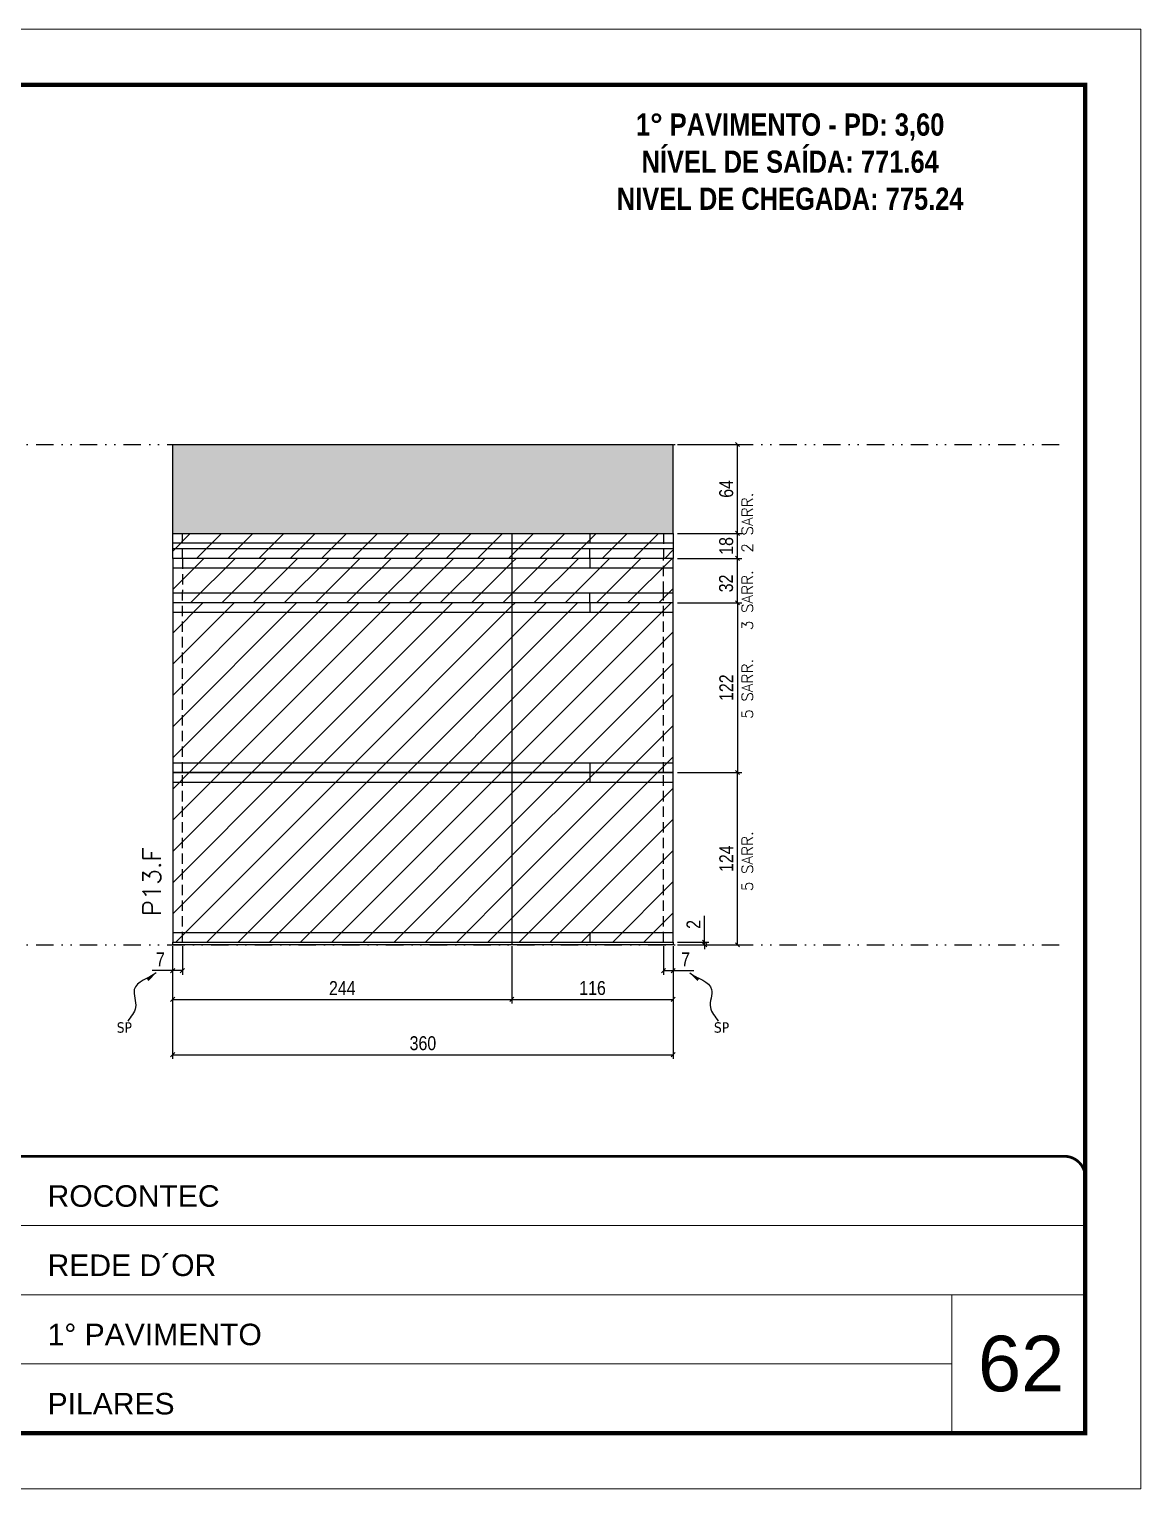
# Model space of a CAD drawing. Extents: x 2949 to 9203, y -16089 to 12527.
# Drawn here: x 5233 to 6033, y -5752 to -4702 of the extents above; entities that cross this region are included whole.
import ezdxf

# ---------------------------------------------------------------- set-up
doc = ezdxf.new("R2010")
doc.units = 0
for name, pattern in [('CONTINUO', [0]), ('DASHED', [0.75, 0.5, -0.25]), ('DIVIDE2', [0.625, 0.25, -0.125, 0, -0.125, 0, -0.125]), ('HIDDEN', [0.375, 0.25, -0.125])]:
    doc.linetypes.add(name, pattern=pattern)
for name, color, linetype, lineweight in [('CARIMBO', 255, 'Continuous', 9), ('Folhas', 255, 'Continuous', 9), ('Hachura', 251, 'Continuous', 9), ('SARRAFO DE PRESSAO', 251, 'DASHED', 9), ('Texto Seção', 7, 'Continuous', 15)]:
    doc.layers.add(name, color=color, linetype=linetype, lineweight=lineweight)
for name, color, linetype in [('COTA', 241, 'Continuous'), ('NOMENCLATURA', 7, 'Continuous'), ('Nível', 160, 'Continuous'), ('Painéis', 200, 'Continuous'), ('SARR_2.2x7', 40, 'Continuous'), ('Sarrafo de Pressão', 42, 'HIDDEN'), ('texto', 7, 'Continuous')]:
    doc.layers.add(name, color=color, linetype=linetype)
doc.styles.add('ARIAL', font='arial.ttf')
doc.styles.add('COTA TECNICA', font='techl___.ttf', dxfattribs={"height": 10})
doc.styles.add('COTA TECNICA-50', font='techl___.ttf', dxfattribs={"height": 10})
doc.styles.add('REGUA-120', font='ROMANS.shx', dxfattribs={"height": 15})
doc.styles.add('ROMANC', font='techb___.ttf', dxfattribs={"height": 2.5})
doc.styles.add('ROMANS', font='romans.shx')
doc.styles.get("Standard").update_dxf_attribs({"font": 'arial.ttf'})
doc.dimstyles.new('COTA PAINEL-50', dxfattribs={"dimtxt": 10, "dimasz": 3, "dimexe": 3, "dimexo": 3, "dimgap": 3, "dimtad": 1, "dimdec": 1, "dimzin": 12, "dimdsep": 46, "dimtxsty": 'COTA TECNICA-50', "dimblk1": 'OBLIQUE', "dimblk2": 'OBLIQUE', "dimsah": 1, "dimcen": 0.9, "dimclrd": 4, "dimclre": 4, "dimclrt": 240, "dimadec": 1, "dimazin": 3, "dimtfac": 1, "dimtdec": 1, "dimtmove": 0, "dimatfit": 3, "dimfxl": 1, "dimtolj": 1, "dimtzin": 12, "dimarcsym": 0})
doc.dimstyles.new('PAINEL', dxfattribs={"dimtxt": 10, "dimasz": 3, "dimexe": 3, "dimexo": 3, "dimgap": 3, "dimtad": 1, "dimdec": 1, "dimzin": 12, "dimdsep": 46, "dimtxsty": 'COTA TECNICA', "dimblk1": 'OBLIQUE', "dimblk2": 'OBLIQUE', "dimsah": 1, "dimcen": 0.9, "dimclrd": 4, "dimclre": 4, "dimclrt": 240, "dimadec": 1, "dimazin": 3, "dimtfac": 1, "dimtdec": 1, "dimtmove": 0, "dimatfit": 3, "dimfxl": 1, "dimtolj": 1, "dimtzin": 12, "dimarcsym": 0})
doc.dimstyles.get("Standard").update_dxf_attribs({"dimtxt": 0.18, "dimasz": 0.18, "dimexe": 0.18, "dimexo": 0.0625, "dimgap": 0.09, "dimtad": 0, "dimtih": 1, "dimtoh": 1, "dimdec": 4, "dimzin": 0, "dimdsep": 46, "dimtxsty": 'Standard', "dimcen": 0.09, "dimadec": 0, "dimazin": 0, "dimtfac": 1, "dimtdec": 4, "dimtofl": 0, "dimtmove": 0, "dimatfit": 3, "dimfxl": 1, "dimtolj": 1, "dimtzin": 0, "dimarcsym": 0})
pattern_1 = [(45, (-129255.467, -37644.947), (-11.2253202, 11.2253202), [])]
pattern_2 = [(45, (-2336.75, -5122.344), (-11.22532, 11.22532), [])]
pattern_3 = [(45, (0, 1148.575), (-11.22532, 11.22532), [])]

# ---------------------------------------------------------------- blocks, each defined once
blk = doc.blocks.new('9999999999')
at = {"color": 30, "linetype": 'CONTINUO'}
for p, q in [((98564.6, 34379.6), (99584, 34379.6)), ((98564.6, 34329.8), (99488, 34329.8)), ((99584, 34329.8), (99488, 34329.8)), ((99488, 34329.8), (99488, 34230.2)), ((98564.6, 34280), (99488, 34280))]:
    blk.add_line(p, q, dxfattribs=at)
at = {"color": 30, "linetype": 'CONTINUO', "const_width": 2}
blk.add_lwpolyline([(99584, 34230.2), (99584, 34414.4, 0.414214), (99569, 34429.4), (98229, 34429.4, 0.414214), (98214, 34414.4), (98214, 34245.2, 0.414214), (98229, 34230.2), (99584, 34230.2)], format="xyb", dxfattribs=at)
at = {"layer": 'Folhas'}
blk.add_lwpolyline([(98139, 34190.2), (99624, 34190.2), (99624, 35240.2), (98139, 35240.2)], close=True, dxfattribs=at)
at = {"layer": 'Folhas', "color": 30, "const_width": 3}
blk.add_lwpolyline([(98214, 34230.2), (99584, 34230.2), (99584, 35200.2), (98214, 35200.2)], close=True, dxfattribs=at)
at = {"color": 7, "linetype": 'Continuous', "ltscale": 5, "style": 'ARIAL'}
for s, height, p in [('ROCONTEC', 15.48, (98837.7, 34393.1)), ('REDE D´OR', 15.48, (98837.7, 34343.3)), ('1° PAVIMENTO', 15.483, (98837.7, 34293.5)), ('PILARES', 15.48, (98837.7, 34243.7))]:
    blk.add_text(s, height=height, dxfattribs=at).set_placement(p)
blk = doc.blocks.new('_Oblique')
at = {"color": 0, "linetype": 'ByBlock', "lineweight": -2}
blk.add_line((-0.5, -0.5), (0.5, 0.5), dxfattribs=at)
blk = doc.blocks.new('*D2353')
at = {"layer": 'COTA', "color": 4, "lineweight": -2, "transparency": 16777216}
for p, q in [((5336.2, -5361.6), (5336.2, -5442.6)), ((5696.2, -5361.6), (5696.2, -5442.6)), ((5336.2, -5439.6), (5696.2, -5439.6))]:
    blk.add_line(p, q, dxfattribs=at)
at = {"layer": 'Defpoints', "color": 0, "transparency": 16777216}
for p in [(5336.2, -5358.6), (5696.2, -5358.6), (5696.2, -5439.6)]:
    blk.add_point(p, dxfattribs=at)
at = {"layer": 'COTA', "color": 4, "lineweight": -2, "transparency": 16777216, "xscale": 3, "yscale": 3, "zscale": 3, "rotation": 180}
blk.add_blockref('_Oblique', (5336.2, -5439.6), dxfattribs=at)
at = {"layer": 'COTA', "color": 4, "lineweight": -2, "transparency": 16777216, "xscale": 3, "yscale": 3, "zscale": 3}
blk.add_blockref('_Oblique', (5696.2, -5439.6), dxfattribs=at)
at = {"layer": 'COTA', "color": 240, "transparency": 16777216, "insert": (5516.2, -5431.4), "char_height": 10, "attachment_point": 5, "style": 'COTA TECNICA'}
blk.add_mtext('\\A1;360', dxfattribs=at)
blk = doc.blocks.new('*D2354')
at = {"layer": 'COTA', "color": 4, "lineweight": -2, "transparency": 16777216}
for p, q in [((5699.2, -5082.6), (5745.5, -5082.6)), ((5742.5, -5114.6), (5742.5, -5082.6)), ((5699.2, -5114.6), (5745.5, -5114.6))]:
    blk.add_line(p, q, dxfattribs=at)
at = {"layer": 'Defpoints', "color": 0, "transparency": 16777216}
for p in [(5696.2, -5082.6), (5742.5, -5082.6), (5696.2, -5114.6)]:
    blk.add_point(p, dxfattribs=at)
at = {"layer": 'COTA', "color": 4, "lineweight": -2, "transparency": 16777216, "xscale": 3, "yscale": 3, "zscale": 3}
for p, rotation in [((5742.5, -5082.6), 90), ((5742.5, -5114.6), 270)]:
    blk.add_blockref('_Oblique', p, dxfattribs=dict(at, rotation=rotation))
at = {"layer": 'COTA', "color": 240, "transparency": 16777216, "insert": (5734.3, -5100.6), "char_height": 10, "attachment_point": 5, "rotation": 90, "style": 'COTA TECNICA'}
blk.add_mtext('\\A1;32', dxfattribs=at)
blk = doc.blocks.new('*D2355')
at = {"layer": 'COTA', "color": 4, "lineweight": -2, "transparency": 16777216}
for p, q in [((5336.2, -5363.6), (5336.2, -5382.1)), ((5343.2, -5361.6), (5343.2, -5382.1)), ((5336.2, -5379.1), (5321.5, -5379.1)), ((5343.2, -5379.1), (5336.2, -5379.1))]:
    blk.add_line(p, q, dxfattribs=at)
at = {"layer": 'Defpoints', "color": 0, "transparency": 16777216}
for p in [(5336.2, -5360.6), (5343.2, -5358.6), (5336.2, -5379.1)]:
    blk.add_point(p, dxfattribs=at)
at = {"layer": 'COTA', "color": 4, "lineweight": -2, "transparency": 16777216, "xscale": 3, "yscale": 3, "zscale": 3, "rotation": 180}
blk.add_blockref('_Oblique', (5336.2, -5379.1), dxfattribs=at)
at = {"layer": 'COTA', "color": 4, "lineweight": -2, "transparency": 16777216, "xscale": 3, "yscale": 3, "zscale": 3}
blk.add_blockref('_Oblique', (5343.2, -5379.1), dxfattribs=at)
at = {"layer": 'COTA', "color": 240, "transparency": 16777216, "insert": (5327.4, -5371), "char_height": 10, "attachment_point": 5, "style": 'COTA TECNICA-50'}
blk.add_mtext('\\A1;7', dxfattribs=at)
blk = doc.blocks.new('*D2356')
at = {"layer": 'COTA', "color": 4, "lineweight": -2, "transparency": 16777216}
for p, q in [((5689.2, -5361.6), (5689.2, -5382.1)), ((5696.2, -5363.6), (5696.2, -5382.1)), ((5689.2, -5379.1), (5696.2, -5379.1)), ((5696.2, -5379.1), (5711, -5379.1))]:
    blk.add_line(p, q, dxfattribs=at)
at = {"layer": 'Defpoints', "color": 0, "transparency": 16777216}
for p in [(5689.2, -5358.6), (5696.2, -5360.6), (5696.2, -5379.1)]:
    blk.add_point(p, dxfattribs=at)
at = {"layer": 'COTA', "color": 4, "lineweight": -2, "transparency": 16777216, "xscale": 3, "yscale": 3, "zscale": 3, "rotation": 180}
blk.add_blockref('_Oblique', (5689.2, -5379.1), dxfattribs=at)
at = {"layer": 'COTA', "color": 4, "lineweight": -2, "transparency": 16777216, "xscale": 3, "yscale": 3, "zscale": 3}
blk.add_blockref('_Oblique', (5696.2, -5379.1), dxfattribs=at)
at = {"layer": 'COTA', "color": 240, "transparency": 16777216, "insert": (5705.1, -5371), "char_height": 10, "attachment_point": 5, "style": 'COTA TECNICA-50'}
blk.add_mtext('\\A1;7', dxfattribs=at)
blk = doc.blocks.new('*D2357')
at = {"layer": 'COTA', "color": 4, "lineweight": -2, "transparency": 16777216}
for p, q in [((5699.2, -5236.6), (5745.5, -5236.6)), ((5742.5, -5360.6), (5742.5, -5236.6)), ((5699.2, -5360.6), (5745.5, -5360.6))]:
    blk.add_line(p, q, dxfattribs=at)
at = {"layer": 'Defpoints', "color": 0, "transparency": 16777216}
for p in [(5696.2, -5236.6), (5742.5, -5236.6), (5696.2, -5360.6)]:
    blk.add_point(p, dxfattribs=at)
at = {"layer": 'COTA', "color": 4, "lineweight": -2, "transparency": 16777216, "xscale": 3, "yscale": 3, "zscale": 3}
for p, rotation in [((5742.5, -5236.6), 90), ((5742.5, -5360.6), 270)]:
    blk.add_blockref('_Oblique', p, dxfattribs=dict(at, rotation=rotation))
at = {"layer": 'COTA', "color": 240, "transparency": 16777216, "insert": (5734.4, -5298.6), "char_height": 10, "attachment_point": 5, "rotation": 90, "style": 'COTA TECNICA-50'}
blk.add_mtext('\\A1;124', dxfattribs=at)
blk = doc.blocks.new('*D2358')
at = {"layer": 'COTA', "color": 4, "lineweight": -2, "transparency": 16777216}
for p, q in [((5718.8, -5358.6), (5718.8, -5339.8)), ((5699.2, -5358.6), (5721.8, -5358.6)), ((5699.2, -5360.6), (5721.8, -5360.6)), ((5718.8, -5360.6), (5718.8, -5358.6)), ((5718.8, -5360.6), (5718.8, -5363.6))]:
    blk.add_line(p, q, dxfattribs=at)
at = {"layer": 'Defpoints', "color": 0, "transparency": 16777216}
for p in [(5696.2, -5358.6), (5696.2, -5360.6), (5718.8, -5360.6)]:
    blk.add_point(p, dxfattribs=at)
at = {"layer": 'COTA', "color": 4, "lineweight": -2, "transparency": 16777216, "xscale": 3, "yscale": 3, "zscale": 3}
for p, rotation in [((5718.8, -5358.6), 270), ((5718.8, -5360.6), 90)]:
    blk.add_blockref('_Oblique', p, dxfattribs=dict(at, rotation=rotation))
at = {"layer": 'COTA', "color": 240, "transparency": 16777216, "insert": (5710.8, -5345.9), "char_height": 10, "attachment_point": 5, "rotation": 90, "style": 'COTA TECNICA-50'}
blk.add_mtext('\\A1;2', dxfattribs=at)
blk = doc.blocks.new('*D2359')
at = {"layer": 'COTA', "color": 4, "linetype": 'ByBlock', "lineweight": -2, "transparency": 16777216}
for p, q in [((5699.2, -5114.6), (5745.5, -5114.6)), ((5742.5, -5114.6), (5742.5, -5236.6)), ((5699.2, -5236.6), (5745.5, -5236.6))]:
    blk.add_line(p, q, dxfattribs=at)
at = {"layer": 'Defpoints', "color": 0, "linetype": 'ByBlock', "transparency": 16777216}
for p in [(5696.2, -5114.6), (5696.2, -5236.6), (5742.5, -5236.6)]:
    blk.add_point(p, dxfattribs=at)
at = {"layer": 'COTA', "color": 4, "linetype": 'ByBlock', "lineweight": -2, "transparency": 16777216, "xscale": 3, "yscale": 3, "zscale": 3}
for p, rotation in [((5742.5, -5114.6), 90), ((5742.5, -5236.6), 270)]:
    blk.add_blockref('_Oblique', p, dxfattribs=dict(at, rotation=rotation))
at = {"layer": 'COTA', "color": 240, "linetype": 'ByBlock', "transparency": 16777216, "insert": (5734.4, -5175.6), "char_height": 10, "attachment_point": 5, "rotation": 90, "style": 'COTA TECNICA'}
blk.add_mtext('\\A1;122', dxfattribs=at)
blk = doc.blocks.new('*D2360')
at = {"layer": 'COTA', "color": 4, "linetype": 'ByBlock', "lineweight": -2, "transparency": 16777216}
for p, q in [((5336.2, -5363.6), (5336.2, -5402.8)), ((5580.2, -5361.6), (5580.2, -5402.8)), ((5336.2, -5399.8), (5580.2, -5399.8))]:
    blk.add_line(p, q, dxfattribs=at)
at = {"layer": 'Defpoints', "color": 0, "linetype": 'ByBlock', "transparency": 16777216}
for p in [(5336.2, -5360.6), (5580.2, -5358.6), (5580.2, -5399.8)]:
    blk.add_point(p, dxfattribs=at)
at = {"layer": 'COTA', "color": 4, "linetype": 'ByBlock', "lineweight": -2, "transparency": 16777216, "xscale": 3, "yscale": 3, "zscale": 3, "rotation": 180}
blk.add_blockref('_Oblique', (5336.2, -5399.8), dxfattribs=at)
at = {"layer": 'COTA', "color": 4, "linetype": 'ByBlock', "lineweight": -2, "transparency": 16777216, "xscale": 3, "yscale": 3, "zscale": 3}
blk.add_blockref('_Oblique', (5580.2, -5399.8), dxfattribs=at)
at = {"layer": 'COTA', "color": 240, "linetype": 'ByBlock', "transparency": 16777216, "insert": (5458.2, -5391.7), "char_height": 10, "attachment_point": 5, "style": 'COTA TECNICA'}
blk.add_mtext('\\A1;244', dxfattribs=at)
blk = doc.blocks.new('*D2361')
at = {"layer": 'COTA', "color": 4, "linetype": 'ByBlock', "lineweight": -2, "transparency": 16777216}
for p, q in [((5580.2, -5361.6), (5580.2, -5402.8)), ((5696.2, -5363.6), (5696.2, -5402.8)), ((5580.2, -5399.8), (5696.2, -5399.8))]:
    blk.add_line(p, q, dxfattribs=at)
at = {"layer": 'Defpoints', "color": 0, "linetype": 'ByBlock', "transparency": 16777216}
for p in [(5580.2, -5358.6), (5696.2, -5360.6), (5696.2, -5399.8)]:
    blk.add_point(p, dxfattribs=at)
at = {"layer": 'COTA', "color": 4, "linetype": 'ByBlock', "lineweight": -2, "transparency": 16777216, "xscale": 3, "yscale": 3, "zscale": 3, "rotation": 180}
blk.add_blockref('_Oblique', (5580.2, -5399.8), dxfattribs=at)
at = {"layer": 'COTA', "color": 4, "linetype": 'ByBlock', "lineweight": -2, "transparency": 16777216, "xscale": 3, "yscale": 3, "zscale": 3}
blk.add_blockref('_Oblique', (5696.2, -5399.8), dxfattribs=at)
at = {"layer": 'COTA', "color": 240, "linetype": 'ByBlock', "transparency": 16777216, "insert": (5638.2, -5391.7), "char_height": 10, "attachment_point": 5, "style": 'COTA TECNICA'}
blk.add_mtext('\\A1;116', dxfattribs=at)
blk = doc.blocks.new('*D2393')
at = {"layer": 'COTA', "color": 4, "linetype": 'ByBlock', "lineweight": -2, "transparency": 16777216}
for p, q in [((5699.2, -5000.6), (5745.5, -5000.6)), ((5742.5, -5064.6), (5742.5, -5000.6)), ((5699.2, -5064.6), (5745.5, -5064.6))]:
    blk.add_line(p, q, dxfattribs=at)
at = {"layer": 'Defpoints', "color": 0, "linetype": 'ByBlock', "transparency": 16777216}
for p in [(5696.2, -5000.6), (5742.5, -5000.6), (5696.2, -5064.6)]:
    blk.add_point(p, dxfattribs=at)
at = {"layer": 'COTA', "color": 4, "linetype": 'ByBlock', "lineweight": -2, "transparency": 16777216, "xscale": 3, "yscale": 3, "zscale": 3}
for p, rotation in [((5742.5, -5000.6), 90), ((5742.5, -5064.6), 270)]:
    blk.add_blockref('_Oblique', p, dxfattribs=dict(at, rotation=rotation))
at = {"layer": 'COTA', "color": 240, "linetype": 'ByBlock', "transparency": 16777216, "insert": (5734.4, -5032.6), "char_height": 10, "attachment_point": 5, "rotation": 90, "style": 'COTA TECNICA'}
blk.add_mtext('\\A1;64', dxfattribs=at)
blk = doc.blocks.new('*D2382')
at = {"layer": 'COTA', "color": 4, "lineweight": -2, "transparency": 16777216}
for p, q in [((5699.2, -5064.6), (5745.5, -5064.6)), ((5742.5, -5082.6), (5742.5, -5064.6)), ((5699.2, -5082.6), (5745.5, -5082.6))]:
    blk.add_line(p, q, dxfattribs=at)
at = {"layer": 'Defpoints', "color": 0, "transparency": 16777216}
for p in [(5696.2, -5064.6), (5742.5, -5064.6), (5696.2, -5082.6)]:
    blk.add_point(p, dxfattribs=at)
at = {"layer": 'COTA', "color": 4, "lineweight": -2, "transparency": 16777216, "xscale": 3, "yscale": 3, "zscale": 3}
for p, rotation in [((5742.5, -5064.6), 90), ((5742.5, -5082.6), 270)]:
    blk.add_blockref('_Oblique', p, dxfattribs=dict(at, rotation=rotation))
at = {"layer": 'COTA', "color": 240, "transparency": 16777216, "insert": (5734.4, -5073.6), "char_height": 10, "attachment_point": 5, "rotation": 90, "style": 'COTA TECNICA'}
blk.add_mtext('\\A1;18', dxfattribs=at)

msp = doc.modelspace()

# ---------------------------------------------------------------- hatches: boundary and pattern name
at = {"layer": 'COTA', "linetype": 'ByBlock'}
h = msp.add_hatch(dxfattribs=at)
h.set_pattern_fill('AR-CONC', color=256, scale=0.03)
h.set_pattern_definition([(50, (-2336.7507, -5158.3443), (5.46554, -0.4781726), [0.5715, -6.2865]), (355, (-2336.7507, -5158.3443), (-1.0573026, 5.7317054), [0.4572, -5.0292175]), (100.451445, (-2336.295, -5158.384), (4.4082374, 5.2535326), [0.4857003, -5.3427073]), (46.1842, (-2336.751, -5156.82), (8.132371, -1.26127), [0.85725, -9.42975]), (96.63556, (-2336.073, -5156.9254), (7.122124, 7.422784), [0.728551, -8.014068]), (351.18415, (-2336.751, -5156.82), (7.122124, 7.422784), [0.685799, -7.543792]), (21, (-2335.9887, -5157.2013), (4.5484317, -3.067956), [0.5715, -6.2865]), (326, (-2335.9887, -5157.2013), (1.854061, 5.525639), [0.4572, -5.0292]), (71.451445, (-2335.6096, -5157.457), (6.4024926, 2.457683), [0.4857003, -5.342698]), (37.5, (-2336.7507, -5158.3443), (0.0926581, 2.53665117), [0, -4.96824, 0, -5.1054, 0, -5.04825]), (7.5, (-2336.7507, -5158.3443), (2.0045899, 3.0054172), [0, -2.91084, 0, -4.85394, 0, -1.92405]), (327.5, (-2338.45, -5158.3443), (4.06771786, -0.1718623), [0, -1.905, 0, -5.9436, 0, -7.8867]), (317.5, (-2339.212, -5158.3443), (4.4438754, 0.7627947), [0, -2.4765, 0, -3.94716, 0, -5.6007])])
h.paths.add_polyline_path([(5696.24, -5000.61), (5336.24, -5000.61), (5336.24, -5064.61), (5685.24, -5064.61), (5696.24, -5064.61)])
at = {"layer": 'Hachura'}
h = msp.add_hatch(dxfattribs=at)
h.set_pattern_fill('ANSI31', color=256, scale=5)
h.set_pattern_definition(pattern_3)
h.paths.add_polyline_path([(5580.24, -5082.61), (5580.24, -5064.61), (5336.24, -5064.61), (5336.24, -5082.61)])
h = msp.add_hatch(dxfattribs=at)
h.set_pattern_fill('ANSI31', color=256, scale=5)
h.set_pattern_definition(pattern_3)
h.paths.add_polyline_path([(5696.24, -5082.61), (5696.24, -5064.61), (5685.24, -5064.61), (5580.24, -5064.61), (5580.24, -5082.61)])
at = {"layer": 'Hachura', "linetype": 'ByBlock'}
h = msp.add_hatch(dxfattribs=at)
h.set_pattern_fill('ANSI31', color=256, scale=5)
h.set_pattern_definition(pattern_2)
h.paths.add_polyline_path([(5580.24, -5082.61), (5336.24, -5082.61), (5336.24, -5106.61), (5336.24, -5114.61), (5580.24, -5114.61)])
h = msp.add_hatch(dxfattribs=at)
h.set_pattern_fill('ANSI31', color=256, scale=5)
h.set_pattern_definition(pattern_2)
h.paths.add_polyline_path([(5696.24, -5114.61), (5696.24, -5106.61), (5696.24, -5082.61), (5580.24, -5082.61), (5580.24, -5114.61)])
h = msp.add_hatch(dxfattribs=at)
h.set_pattern_fill('ANSI31', color=256, scale=5)
h.set_pattern_definition(pattern_1)
h.paths.add_polyline_path([(5580.24, -5114.61), (5336.24, -5114.61), (5336.24, -5236.61), (5580.24, -5236.61)])
h = msp.add_hatch(dxfattribs=at)
h.set_pattern_fill('ANSI31', color=256, scale=5)
h.set_pattern_definition(pattern_1)
h.paths.add_polyline_path([(5580.24, -5236.61), (5696.24, -5236.61), (5696.24, -5114.61), (5580.24, -5114.61)])
h = msp.add_hatch(dxfattribs=at)
h.set_pattern_fill('ANSI31', color=256, scale=5)
h.set_pattern_definition(pattern_1)
h.paths.add_polyline_path([(5336.24, -5236.61), (5336.24, -5358.61), (5580.24, -5358.61), (5580.24, -5236.61)])
h = msp.add_hatch(dxfattribs=at)
h.set_pattern_fill('ANSI31', color=256, scale=5)
h.set_pattern_definition(pattern_1)
h.paths.add_polyline_path([(5696.24, -5236.61), (5580.24, -5236.61), (5580.24, -5358.61), (5696.24, -5358.61)])

# ---------------------------------------------------------------- linework, layer by layer
at = {"layer": 'COTA', "linetype": 'ByBlock'}
for p, q in [((5336.24, -5064.61), (5336.24, -5000.61)), ((5336.24, -5000.61), (5696.24, -5000.61)), ((5696.24, -5064.61), (5696.24, -5000.61))]:
    msp.add_line(p, q, dxfattribs=at)
at = {"layer": 'Nível', "color": 4, "linetype": 'DIVIDE2', "ltscale": 50}
for p, q in [((4609.03, -5000.61), (5979.03, -5000.61)), ((4609.03, -5360.61), (5979.03, -5360.61))]:
    msp.add_line(p, q, dxfattribs=at)
at = {"layer": 'Painéis'}
for p, q in [((5336.24, -5064.61), (5685.24, -5064.61)), ((5336.24, -5082.61), (5336.24, -5064.61)), ((5580.24, -5064.61), (5580.24, -5236.61)), ((5685.24, -5064.61), (5696.24, -5064.61)), ((5685.24, -5064.61), (5685.24, -5064.61)), ((5696.24, -5064.61), (5696.24, -5082.61)), ((5696.24, -5082.61), (5336.24, -5082.61)), ((5336.24, -5082.61), (5336.24, -5106.61)), ((5696.24, -5082.61), (5336.24, -5082.61)), ((5696.24, -5106.61), (5696.24, -5082.61)), ((5336.24, -5106.61), (5336.24, -5236.61)), ((5696.24, -5236.61), (5696.24, -5106.61)), ((5696.24, -5114.61), (5336.24, -5114.61)), ((5696.24, -5236.61), (5336.24, -5236.61)), ((5336.24, -5236.61), (5336.24, -5358.61)), ((5336.24, -5236.61), (5696.24, -5236.61)), ((5580.24, -5236.61), (5580.24, -5360.61)), ((5696.24, -5358.61), (5696.24, -5236.61)), ((5336.24, -5358.61), (5696.24, -5358.61)), ((5336.24, -5358.61), (5696.24, -5358.61)), ((5336.24, -5360.61), (5336.24, -5358.61)), ((5696.24, -5360.61), (5336.24, -5360.61)), ((5696.24, -5358.61), (5696.24, -5360.61))]:
    msp.add_line(p, q, dxfattribs=at)
at = {"layer": 'SARR_2.2x7'}
for p, q in [((5636.24, -5064.61), (5636.24, -5071.61)), ((5636.24, -5071.61), (5336.24, -5071.61)), ((5636.24, -5075.61), (5336.24, -5075.61)), ((5696.24, -5071.61), (5636.24, -5071.61)), ((5696.24, -5075.61), (5636.24, -5075.61)), ((5636.24, -5082.61), (5636.24, -5075.61)), ((5636.24, -5089.61), (5336.24, -5089.61)), ((5636.24, -5082.61), (5636.24, -5089.61)), ((5696.24, -5089.61), (5636.24, -5089.61)), ((5636.24, -5107.61), (5336.24, -5107.61)), ((5696.24, -5107.61), (5636.24, -5107.61)), ((5636.24, -5114.61), (5636.24, -5107.61)), ((5636.24, -5121.61), (5336.24, -5121.61)), ((5636.24, -5114.61), (5636.24, -5121.61)), ((5696.24, -5121.61), (5636.24, -5121.61)), ((5336.24, -5229.61), (5636.24, -5229.61)), ((5636.24, -5229.61), (5696.24, -5229.61)), ((5636.24, -5229.61), (5636.24, -5236.61)), ((5636.24, -5236.61), (5636.24, -5243.61)), ((5336.24, -5243.61), (5636.24, -5243.61)), ((5636.24, -5243.61), (5696.24, -5243.61)), ((5336.24, -5351.61), (5636.24, -5351.61)), ((5636.24, -5351.61), (5696.24, -5351.61)), ((5636.24, -5351.61), (5636.24, -5358.61))]:
    msp.add_line(p, q, dxfattribs=at)
at = {"layer": 'Sarrafo de Pressão', "ltscale": 30}
for p, q in [((5343.24, -5082.61), (5343.24, -5064.61)), ((5689.24, -5064.61), (5689.24, -5082.61)), ((5343.24, -5082.61), (5343.24, -5106.61)), ((5689.24, -5106.61), (5689.24, -5082.61)), ((5343.24, -5236.61), (5343.24, -5106.61)), ((5689.24, -5236.61), (5689.24, -5106.61)), ((5343.24, -5358.61), (5343.24, -5236.61)), ((5689.24, -5358.61), (5689.24, -5236.61))]:
    msp.add_line(p, q, dxfattribs=at)

# ---------------------------------------------------------------- block references
at = {"layer": 'SARRAFO DE PRESSAO', "color": 6, "linetype": 'ByBlock'}
msp.add_blockref('9999999999', (-93591.44, -39942.1), dxfattribs=at)

# ---------------------------------------------------------------- texts
at = {"layer": 'CARIMBO', "style": 'ARIAL'}
msp.add_text('62', height=40, dxfattribs=at).set_placement((5915.39, -5681.75))
at = {"layer": 'NOMENCLATURA', "color": 2, "insert": (5780.36, -4735.83), "char_height": 16, "attachment_point": 2, "style": 'ROMANC'}
msp.add_mtext_dynamic_manual_height_columns('\\P1° PAVIMENTO - PD: 3,60\\PNÍVEL DE SAÍDA: 771.64\\PNIVEL DE CHEGADA: 775.24', width=300.2766, gutter_width=1, heights=[0], dxfattribs=at)
at = {"layer": 'texto', "color": 0, "char_height": 7.5, "attachment_point": 5}
for insert in [(5301.46, -5420.1), (5731.01, -5420.1)]:
    msp.add_mtext('{\\fTahoma|b0|i0|c0|p34;\\C4;SP}', dxfattribs=dict(at, insert=insert))
at = {"layer": 'Texto Seção', "linetype": 'Continuous', "style": 'ROMANS'}
for s, p in [('2 SARR.', (5753.54, -5078.45)), ('3 SARR.', (5753.54, -5134.25)), ('5 SARR.', (5753.54, -5198.01)), ('5 SARR.', (5753.54, -5322.01))]:
    msp.add_text(s, height=8, rotation=90, dxfattribs=at).set_placement(p)
at = {"layer": 'Texto Seção', "insert": (5327.69, -5340.14), "char_height": 13, "width": 285.3299, "attachment_point": 7, "rotation": 90, "style": 'REGUA-120'}
msp.add_mtext('P13.F', dxfattribs=at)

# ---------------------------------------------------------------- dimensions: what is measured, and where the dimension line sits
at = {"layer": 'COTA', "linetype": 'ByBlock'}
for base, p1, p2, picture, middle in [((5742.48, -5000.61), (5696.24, -5064.61), (5696.24, -5000.61), '*D2393', (5734.37, -5032.61)), ((5742.48, -5236.61), (5696.24, -5114.61), (5696.24, -5236.61), '*D2359', (5734.42, -5175.61))]:
    dim = msp.add_linear_dim(base=base, p1=p1, p2=p2, angle=90, dimstyle='PAINEL', dxfattribs=at)
    dim.commit()
    dim.dimension.update_dxf_attribs({"geometry": picture, "text_midpoint": middle})
at = {"layer": 'COTA'}
for base, p1, p2, angle, dimstyle, picture, middle in [((5742.48, -5064.61), (5696.24, -5082.61), (5696.24, -5064.61), 90, 'PAINEL', '*D2382', (5734.38, -5073.61)), ((5742.48, -5236.61), (5696.24, -5360.61), (5696.24, -5236.61), 90, 'COTA PAINEL-50', '*D2357', (5734.4, -5298.61)), ((5336.24, -5379.12), (5343.24, -5358.61), (5336.24, -5360.61), 180, 'COTA PAINEL-50', '*D2355', (5327.37, -5371.05))]:
    dim = msp.add_linear_dim(base=base, p1=p1, p2=p2, angle=angle, dimstyle=dimstyle, dxfattribs=at)
    dim.commit()
    dim.dimension.update_dxf_attribs({"geometry": picture, "text_midpoint": middle})
dim = msp.add_linear_dim(base=(5742.48, -5082.61), p1=(5696.24, -5114.61), p2=(5696.24, -5082.61), angle=90, dimstyle='PAINEL', override={"dimarcsym": 2}, dxfattribs=at)
dim.commit()
dim.dimension.update_dxf_attribs({"geometry": '*D2354', "text_midpoint": (5742.48, -5100.61), "dimtype": 160})
dim = msp.add_linear_dim(base=(5718.76, -5360.61), p1=(5696.24, -5358.61), p2=(5696.24, -5360.61), angle=90, dimstyle='COTA PAINEL-50', dxfattribs=at)
dim.commit()
dim.dimension.update_dxf_attribs({"geometry": '*D2358', "text_midpoint": (5718.76, -5345.86), "dimtype": 160})
dim = msp.add_linear_dim(base=(5696.24, -5439.62), p1=(5336.24, -5358.61), p2=(5696.24, -5358.61), dimstyle='PAINEL', override={"dimarcsym": 2}, dxfattribs=at)
dim.commit()
dim.dimension.update_dxf_attribs({"geometry": '*D2353', "text_midpoint": (5516.24, -5431.4)})
at = {"layer": 'COTA', "linetype": 'ByBlock'}
dim = msp.add_linear_dim(base=(5580.24, -5399.77), p1=(5336.24, -5360.61), p2=(5580.24, -5358.61), dimstyle='PAINEL', dxfattribs=at)
dim.commit()
dim.dimension.update_dxf_attribs({"geometry": '*D2360', "text_midpoint": (5458.24, -5391.7)})
dim = msp.add_linear_dim(base=(5696.24, -5399.77), p1=(5580.24, -5358.61), p2=(5696.24, -5360.61), dimstyle='PAINEL', override={"dimtmove": 1}, dxfattribs=at)
dim.commit()
dim.dimension.update_dxf_attribs({"geometry": '*D2361', "text_midpoint": (5638.24, -5391.67)})
at = {"layer": 'COTA'}
dim = msp.add_linear_dim(base=(5696.24, -5379.12), p1=(5689.24, -5358.61), p2=(5696.24, -5360.61), dimstyle='COTA PAINEL-50', dxfattribs=at)
dim.commit()
dim.dimension.update_dxf_attribs({"geometry": '*D2356', "text_midpoint": (5705.1, -5371.05)})

# ---------------------------------------------------------------- leaders
at = {"layer": 'COTA', "path_type": 1}
for points in [[(5324.41, -5380.79), (5308.62, -5392.62), (5309.55, -5405.63), (5304, -5415.41)], [(5708.07, -5380.79), (5723.85, -5392.62), (5722.93, -5405.63), (5728.48, -5415.41)]]:
    msp.add_leader(points, dimstyle='Standard', override={"dimasz": 8}, dxfattribs=at)

doc.saveas('drawing.dxf')
